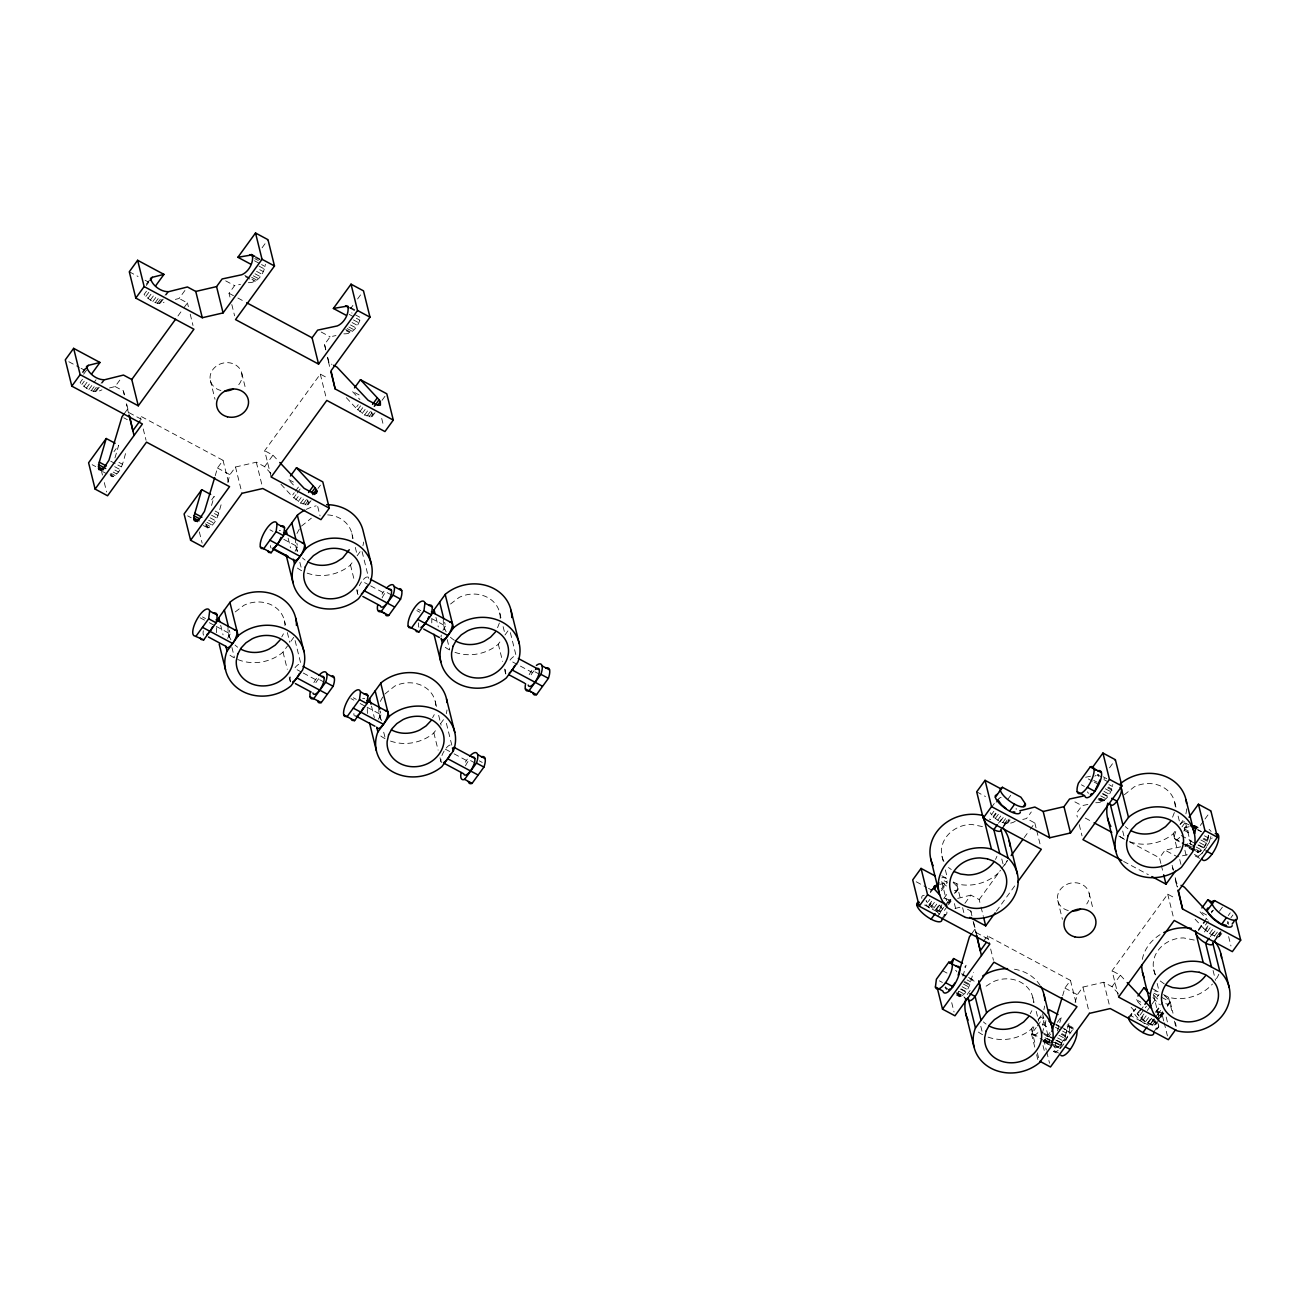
<?xml version="1.0" encoding="UTF-8"?>
<svg xmlns="http://www.w3.org/2000/svg" width="1306" height="1306" viewBox="0 0 1306 1306"><rect width="100%" height="100%" fill="white"/><g stroke="black" fill="none" stroke-linecap="round" stroke-linejoin="round"><path stroke-width="0.75" stroke-dasharray="5 3.75" d="M248.352 282.684C258.408 283.092 264.139 273.019 265.412 264.318M958.441 991.401L958.261 995.237L959.779 996.788C969.232 993.131 970.603 980.626 973.427 972.268M1095.767 802.733C1105.823 803.141 1111.553 793.069 1112.81 784.384M1197.161 852.655C1203.871 850.255 1207.168 842.141 1208.328 835.546M499.365 623.044L497.08 628.953M1174.372 812.528L1172.086 818.421M110.732 473.507L112.365 476.723C122.454 472.707 123.384 459.075 126.584 450.309M206.234 524.685L207.866 527.902C217.335 524.245 218.706 511.756 221.53 503.398M343.853 333.863C353.191 334.32 358.579 325.586 360.603 317.652L351.706 312.885M1053.779 1046.416L1055.281 1047.951C1064.733 1044.294 1066.12 1031.805 1068.945 1023.447M1202.091 853.324L1212.148 837.897M114.961 457.933L118.683 445.183L113.981 451.647M215.245 475.662L217.482 468.005L223.048 460.332L140.003 415.847L140.934 419.601M211.523 505.455L214.2 496.345L210.674 501.21M227.701 482.338L229.938 474.682L235.504 467.009L256.319 462.21L264.612 466.65L271.436 473.996M962.897 976.153L966.097 965.232L963.746 968.464M1042.204 1033.405L1045.943 1020.655M1062.66 995.711L1064.896 988.054L1070.463 980.398L987.418 935.896L982.961 942.018M1057.338 1030.973L1061.598 1016.411L1055.721 1024.492M1075.116 1002.388L1077.352 994.731L1082.919 987.075L1103.717 982.259L1112.026 986.699L1118.85 994.046M296.952 533.485L300.249 527.412M281.802 636.855L283.451 633.818M380.324 701.436L383.621 695.347M432.613 717.68L434.261 714.627M1030.205 1013.734L1031.854 1010.697M1051.722 1046.057L1042.825 1041.274L1047.249 1038.548L1050.497 1034.091M82.343 372.259L85.314 368.129M146.337 284.169L148.721 280.888M82.947 372.634L86.539 367.704M146.354 285.492L148.737 282.21M83.617 374.202L87.192 369.272M82.49 379.279L80.107 382.56C85.396 388.584 93.836 394.298 101.95 389.841M146.484 291.205L144.084 294.487C148.998 299.76 156.508 305.865 164.05 302.225M81.87 384.47L84.253 381.189M145.848 296.397L149.439 291.467M84.008 386.364L87.584 381.45M148.002 298.29L151.578 293.36M86.408 388.111L89.983 383.197M150.386 300.037L153.961 295.107M88.873 389.596L96.024 379.752M152.851 301.523L156.426 296.593M91.24 390.706L94.816 385.792M155.234 302.633L158.81 297.703M93.363 391.376L96.938 386.462M157.357 303.302L160.932 298.372M95.093 391.555L99.86 384.992M101.052 383.36L103.435 380.079M159.087 303.482L163.854 296.919M165.046 295.27L167.429 291.989M96.301 391.245L101.068 384.682M102.26 383.033L104.643 379.752M160.295 303.155L165.062 296.593M166.254 294.96L168.637 291.679M109.475 387.964L115.124 386.543L121.099 378.348M175.347 299.417L179.118 298.47L185.077 290.259M177.959 315.954L182.693 309.44M183.868 307.808L187.427 302.927L179.118 298.47M124.201 413.757L127.547 409.17L126.307 403.717M229.954 297.05L229.023 293.295L234.59 285.639L240.484 284.365M262.098 247.781L267.975 239.684M325.765 349.926L324.541 344.474L330.108 336.817L336.001 335.544M350.547 308.657L352.898 305.424M357.599 298.943L361.142 294.095M271.175 477.017L264.661 450.717L320.296 374.12L328.606 378.577M264.612 466.65L272.97 455.157L264.661 450.717M306.747 499.333L308.657 502.696L308.085 504.72L300.641 503.071L291.875 496.035L294.258 492.754M295.45 491.121L299.041 486.191M370.741 411.259L372.651 414.622L372.063 416.63L364.635 414.998L355.869 407.962L358.252 404.68M293.638 497.945L296.021 494.664M297.213 493.031L300.788 488.101M357.632 409.872L361.207 404.942M295.793 499.839L298.176 496.558M359.787 411.765L363.362 406.835M298.176 501.586L301.751 496.672M362.17 413.512L365.745 408.582M300.641 503.071L304.216 498.141M364.635 414.998L368.21 410.068M303.025 504.181L306.6 499.267M367.002 416.108L370.577 411.178M305.147 504.851L308.722 499.937M369.125 416.777L372.7 411.847M318.027 488.428L320.411 485.146M382.021 400.354L385.596 395.424M306.861 505.03L309.244 501.749M370.855 416.957L373.238 413.675M308.085 504.72L311.073 500.639M372.063 416.63L375.067 412.565M237.806 659.546A40.274 35.115 -13.9 0 0 282.798 652.347L287.483 645.964M290.83 641.36L294.16 636.773M307.139 573.138A40.274 35.115 -13.9 0 0 350.253 565.22L353.828 560.372M357.158 555.768L361.615 549.646M390.51 741.073A40.274 35.115 -13.9 0 0 433.625 733.156L437.2 728.307M440.53 723.72L444.987 717.582M454.978 652.347A40.274 35.115 -13.9 0 0 498.076 644.429L501.651 639.581M504.998 634.977L509.438 628.855M930.329 891.459L932.713 888.178M991.352 807.516L994.943 802.586M930.362 892.684L933.937 887.77M996.152 802.259L999.727 797.346L998.519 797.656M947.291 906.364L943.716 911.294L938.655 910.755L927.505 902.609L929.905 899.328M1015.235 821.343C1006.567 826.453 997.196 821.343 991.499 814.536L993.882 811.255M929.268 904.519L931.651 901.238M993.262 816.446L995.645 813.165M928.191 907.148L932.158 901.679M941.365 889.011L947.225 880.946M996.135 813.638L991.45 820.07A10.073 3.428 36 0 0 989.344 819.074M941.414 890.725L947.372 882.513L942.116 879.705M1007.791 799.37L1011.366 794.44M931.423 906.413L934.998 901.499M995.417 818.34L998.992 813.409M933.806 908.16L937.382 903.246A10.073 3.428 36 0 1 939.52 911.457A10.073 3.428 36 0 1 926.036 900.65M997.8 820.086L1001.375 815.156M935.52 909.874L939.047 905.042M943.732 898.577L948.434 892.112M998.502 823.188L1003.171 816.756M936.271 909.645L942.246 901.434M1000.265 821.572L1003.841 816.642M939.259 914.184A15.15 5.142 36 0 0 936.908 911.637L941.92 904.748M938.655 910.755L944.613 902.56M1002.649 822.682L1006.224 817.752M940.777 911.425L945.544 904.862M946.736 903.23L949.119 899.948L952.058 899.801L948.483 904.732M1004.771 823.351L1007.155 820.07M937.692 916.371L942.638 909.547M944.989 906.315L949.674 899.867M954.376 893.402L957.886 888.553A10.073 3.428 36 0 0 950.588 880.636M1003.286 826.078L1007.954 819.646M948.531 902.56L950.882 899.328M955.568 892.88L957.918 889.647M1003.302 827.171L1009.146 819.123M948.466 903.409L950.85 900.128M1006.485 823.531L1008.869 820.25M1007.693 823.221L1010.077 819.939M941.822 918.689L946.834 911.784A15.15 5.142 36 0 1 942.132 914.673M942.867 918.934L946.866 913.433M964.922 903.328L970.88 895.116L979.19 899.573L980.577 905.205M1022.761 819.466L1026.532 818.519L1031.299 811.957M979.19 899.573L1000.494 870.237M1001.686 868.604L1007.595 860.458M1024.182 837.636L1028.916 831.122M1030.091 829.49L1034.825 822.976L1026.532 818.519M971.615 933.806L974.962 929.219L972.48 918.314M996.347 911.196L1015.301 885.125M1087.898 804.431L1082.005 805.688L1076.438 813.344L1077.368 817.099M1109.512 767.83L1115.389 759.733M967.175 994.535L971.631 988.413M988.087 1037.127A40.274 35.115 -13.9 0 0 1031.201 1029.21L1034.776 1024.361M1038.107 1019.774L1041.453 1015.17M1129.984 841.831A40.274 35.115 -13.9 0 0 1173.082 833.897L1176.657 829.065M1180.004 824.461L1184.444 818.34M1034.76 1047.151L1031.511 1034.009L1036.213 1027.528M1037.388 1025.912L1043.265 1017.815M1160.887 863.478L1159.483 857.846L1165.05 850.19L1180.771 846.81M1181.979 826.894L1185.505 822.029M1049.844 1032.589L1043.967 1040.686L1046.302 1050.073M1200.312 825.474L1203.838 820.625M1205.014 819.009L1210.891 810.912M1118.573 997.066L1112.075 970.766L1167.711 894.169L1176.02 898.626M1060.276 1048.669A15.15 5.338 -61.8 0 1 1061.239 1045.339L1073.075 1029.046A15.15 5.338 -61.8 0 1 1074.773 1028.704M1112.026 986.699L1120.368 975.223L1112.075 970.766M1128.629 1017.064L1135.747 1008.771L1130.735 1015.66L1149.215 1025.569L1154.226 1018.68M1128.662 1018.696L1133.673 1011.807L1133.641 1010.175M1137.836 1012.966L1141.346 1008.134M1198.435 929.562L1201.944 924.713M1203.12 923.097L1206.646 918.265M1140.203 1010.828L1143.713 1006.012M1198.451 930.639L1205.487 920.959M1211.364 912.894L1213.339 910.151M1154.161 1019.382L1156.104 1023.969L1152.545 1024.9L1145.591 1021.651L1139.289 1016.084L1146.439 1006.24M1219.396 933.104L1219.477 936.696L1216.539 936.826L1209.568 933.561L1203.283 928.011L1209.242 919.799M1141.052 1018.011L1144.627 1013.081M1205.046 929.921L1208.621 925.007M1139.975 1020.623L1143.974 1015.105M1147.321 1010.501L1150.831 1005.669M1151.99 1004.069L1159.01 994.405M1204.41 931.929L1209.095 925.464M1219.477 911.196L1222.449 907.099M1143.207 1019.904L1146.782 1014.974M1207.185 931.815L1210.76 926.901M1145.591 1021.651L1149.166 1016.721M1209.568 933.561L1213.16 928.648M1147.354 1023.284L1150.864 1018.451M1155.532 1012.019L1162.552 1002.371M1210.287 936.647L1214.972 930.198M1148.056 1023.12L1151.631 1018.207M1155.973 1012.558L1160.74 1005.979M1212.05 935.047L1215.625 930.117M1228.244 915.604L1230.236 912.845M1150.423 1024.23L1153.998 1019.317M1155.206 1017.668L1158.781 1012.754L1163.826 1013.276M1214.417 936.157L1217.992 931.227M1157.736 1014.468L1161.312 1009.538M1152.545 1024.9L1156.12 1019.986M1157.328 1018.337L1162.569 1011.334M1216.539 936.826L1220.114 931.896M1160.316 1014.909L1162.65 1011.693M1167.335 1005.245L1169.67 1002.029M1213.894 941.169L1220.93 931.472M1230.938 917.694L1232.929 914.967M1167.825 1005.196L1170.209 1001.914L1152.659 992.511M1160.332 1015.986L1162.683 1012.77M1167.352 1006.338L1169.686 1003.122M1215.086 940.63L1220.947 932.566M1154.275 1025.096L1156.659 1021.814M1157.851 1020.166L1162.618 1013.603M1218.269 937.006L1220.653 933.725M1160.838 1016.182L1163.222 1012.901M1155.484 1024.769L1164.446 1012.477M1219.477 936.696L1221.861 933.415M1153.655 1032.099L1158.651 1025.194L1157.769 1023.104M1156.692 1029.585L1158.7 1026.826M1193.602 850.745L1184.705 845.978L1190.794 841.195L1196.133 844.051M301.474 526.106L311.35 518.188M235.243 611.926L243.896 605.315A28.699 25.026 -13.9 0 1 284.969 625.639M450.537 604.009L459.173 597.397A28.699 25.026 -13.9 0 1 500.182 619.37M384.846 694.041L394.722 686.123A28.699 25.026 -13.9 0 1 435.796 706.448M1124.319 794.783L1134.179 786.881A28.699 25.026 -13.9 0 1 1175.253 807.206M986.112 986.177L992.299 982.177A28.699 25.026 -13.9 0 1 1033.372 1002.518M939.618 884.456L947.372 882.513M957.706 898.397L970.88 895.116M955.013 908.486L962.538 906.609M1187.334 854.761L1177.506 856.867L1165.05 850.19M1090.51 776.221L1085.286 777.331L1092.42 781.151M1184.281 827.759L1191.219 826.274M1098.721 774.474L1097.448 774.736L1104.566 778.539M949.119 899.948L944.63 898.153M982.455 826.584L971.827 824.445A28.699 25.026 -13.9 0 0 944.352 862.27M1194.239 940.075L1183.611 937.92A28.699 25.026 -13.9 0 0 1156.137 975.745M953.38 881.991L957.02 883.901A40.274 35.115 -13.9 0 0 1000.641 870.596M1163.499 994.584L1168.805 997.376A40.274 35.115 -13.9 0 0 1212.425 984.071M1209.111 829.359L1211.119 831.416M1156.398 1011.628L1158.781 1012.754M255.813 256.76L260.204 259.192M350.383 307.498L354.889 309.849M255.372 257.543L259.943 259.78M350.106 308.085L354.448 310.616M254.735 258.604L258.294 260.514M254.425 260.759L259.763 263.616M261.543 264.579L265.102 266.489M259.045 266.114L264.383 268.971M349.208 314.42L354.546 317.276M356.326 318.24L359.885 320.15M259.731 269.705L263.29 271.615M353.469 319.921L358.807 322.794M256.58 271.37L261.918 274.227M352.081 322.549L357.42 325.406M254.996 273.787L260.335 276.643M350.514 324.965L355.852 327.822M253.331 275.827L258.67 278.7M348.849 327.006L354.187 329.863M251.699 277.378L257.037 280.235M347.2 328.557L352.538 331.414M244.842 275.452L250.181 278.309M251.96 279.255L255.519 281.165M345.682 329.487L351.036 332.344M245.348 276.66L254.246 281.427M346.204 330.696L349.763 332.589M225.693 280.872L234.59 285.639M321.211 332.05L330.108 336.817M229.023 293.295L236.092 297.082M237.872 298.029L244.94 301.817M1103.227 776.825L1106.786 778.735M327.414 357.191L328.655 362.627L331.969 364.407M1183.873 831.089A10.073 3.543 -61.8 0 0 1185.636 823.123L1189.129 824.984M1197.847 829.669L1201.34 831.53M1103.913 779.6L1109.251 782.474M1197.651 829.832L1201.21 831.742M1108.957 784.628L1112.516 786.538M1204.458 835.807L1208.017 837.717M1108.239 787.11L1111.798 789.02M1203.74 838.289L1207.299 840.199M1093.628 780.302L1097.122 782.18M1107.635 787.812L1112.875 790.636M1184.118 828.804L1191.105 832.542M1203.071 838.958L1209.046 842.158M1094.199 782.098L1097.758 784.008M1184.362 830.42L1191.48 834.24M1105.366 788.808L1110.704 791.665M1200.867 839.987L1206.205 842.843M1103.994 791.42L1109.333 794.277M1199.496 842.599L1204.834 845.455M129.294 271.779L138.061 276.48M145.08 280.235L148.59 282.112M359.134 394.934L352.114 391.163L359.901 399.554M1102.999 793.624L1110.002 797.378M1181.261 835.562L1191.725 841.162M1198.712 844.917L1203.936 847.708M1102.411 793.836L1107.749 796.693M1197.912 845.015L1203.25 847.872M1081.401 784.808L1084.388 786.408M1100.746 795.893L1106.084 798.75M1189.129 843.252L1194.468 846.108M1196.247 847.055L1202.859 850.679M1100.876 798.374L1104.435 800.284M1187.497 844.786L1194.615 848.606M1196.394 849.553L1199.953 851.463M1099.75 798.374L1105.007 801.198M1174.502 838.436L1183.236 843.105M1184.983 844.051L1195.447 849.651M1098.493 798.423L1105.496 802.178M1175.008 839.415L1180.232 842.223M1181.979 843.154L1197.684 851.561M1099.374 799.305L1102.933 801.215M1185.979 845.717L1198.435 852.394M1098.101 799.566L1101.66 801.476M1194.386 854.451L1198.875 856.85M1199.61 858.32L1195.137 855.92A15.15 5.338 -61.8 0 0 1202.304 852.867M1074.887 801.868L1082.005 805.688M1085.27 818.078L1092.338 821.866M1118.85 836.069L1127.682 840.803M1129.445 841.75L1159.483 857.846M1175.237 879.052L1176.053 882.693L1179.383 884.472M1123.584 861.421L1148.333 874.677M976.692 791.828L985.475 796.529M1206.548 914.984L1199.528 911.213L1207.299 919.604M68.81 361.729L79.34 367.378M81.086 368.308L84.596 370.202M115.124 386.543L123.433 391L124.397 394.918M293.393 482.061L288.12 479.253L294.601 486.24M141.211 419.193L128.755 412.516L126.339 402.738M123.76 417.773L127.319 419.683M217.482 468.005L229.938 474.682M941.757 875.771L946.736 878.432M1151.876 988.348L1158.52 991.907M269.95 529.812L272.938 531.411M391.604 594.997L384.127 590.998A15.15 5.338 -61.8 0 0 382.021 594.23M417.773 609.02L420.761 610.637M539.427 674.223L531.966 670.207A15.15 5.338 -61.8 0 0 528.016 676.932M283.761 539.313L297.719 546.79L296.805 543.1M368.978 584.974L361.974 581.219A10.073 3.543 -61.8 0 0 359.346 585.692M370.724 585.904L384.731 593.414M416.875 610.637L419.863 612.236M431.584 618.522L445.542 625.998L444.628 622.325M532.554 672.623L509.797 660.428A10.073 3.543 -61.8 0 1 516.05 656.575M916.224 881.779L926.754 887.427M928.501 888.374L932.011 890.251M967.517 909.27L970.848 911.049L971.811 914.967M1140.791 1002.126L1135.534 999.302L1142.015 1006.289M1156.594 1010.583L1161.85 1013.407L1163.711 1020.917M215.164 511.054L218.722 512.964M118.944 462.373L122.503 464.283M214.445 513.552L218.004 515.446M110.732 461.198L116.071 464.054M117.85 465.018L121.409 466.911M211.572 515.233L216.91 518.09M114.699 466.683L120.038 469.54M210.201 517.845L215.539 520.719M114.895 470.046L118.454 471.956M208.617 520.261L213.955 523.135M924.534 905.009L936.908 911.637M976.17 932.566L988.626 939.243L989.817 944.026M113.23 472.086L116.789 473.996M206.952 522.318L212.29 525.175M111.581 473.637L115.14 475.547M205.32 523.853L210.658 526.726M92.155 464.691L95.713 466.585M187.656 515.854L191.215 517.764M110.079 474.568L113.638 476.478M205.581 525.747L209.14 527.657M102.521 471.531L112.365 476.723M203.361 525.567L207.866 527.902M1064.896 988.054L1077.352 994.731M1068.569 1025.292L1076.046 1029.291M1069.32 1026.761L1076.781 1030.761M1067.1 1025.847L1073.075 1029.046M961.543 973.672L966.783 976.48M968.53 977.41L975.5 981.149M1055.509 1024.018L1059.003 1025.896M1060.766 1026.826L1066.006 1029.65M962.049 974.651L976.006 982.128M1055.999 1024.998L1063.002 1028.753M1066.512 1030.614L1073.907 1034.581M967.06 979.941L970.619 981.851M1055.46 1027.3L1060.798 1030.156M1062.578 1031.103L1066.137 1033.013M964.563 981.475L969.901 984.332M1061.86 1033.601L1065.418 1035.511M942.589 970.717L947.079 973.117M964.024 982.194L970.995 985.932M1042.253 1024.116L1049.257 1027.871M1061.239 1034.287L1067.165 1037.47M963.485 984.104L968.823 986.977M1058.986 1035.283L1064.325 1038.139M962.098 986.732L967.436 989.589M1057.615 1037.911L1062.953 1040.768M961.151 988.952L968.138 992.691M1042.874 1032.736L1055.117 1039.315M1056.88 1040.245L1062.121 1043.07M960.53 989.148L965.869 992.005M1048.914 1036.507L1054.252 1039.364M1056.032 1040.327L1061.37 1043.184M1043.984 1034.368L1051.101 1038.172M1055.264 1042.139L1061.239 1045.339M939.389 980.839L942.377 982.438M958.865 991.189L964.203 994.046M1047.249 1038.548L1052.587 1041.421M1054.366 1042.368L1059.705 1045.224M1045.045 1037.797L1053.942 1042.58M957.216 992.74L962.555 995.596M1045.6 1040.098L1052.718 1043.918M1054.497 1044.865L1058.056 1046.775M1044.751 1039.968L1053.648 1044.735M956.155 992.772L964.873 997.441M1032.622 1033.748L1037.878 1036.556M1044.882 1040.311L1050.122 1043.119M1055.379 1045.943L1061.305 1049.11M944.907 987.597L948.466 989.507M956.645 993.752L965.379 998.421M1031.511 1034.009L1038.629 1037.829M1040.115 1038.466L1048.865 1043.168M1050.628 1044.098L1055.868 1046.922M957.478 994.617L961.036 996.527M1044.098 1041.029L1047.657 1042.939M1043.102 1040.702L1048.44 1043.559M956.221 994.878L959.779 996.788M1043.657 1041.796L1050.775 1045.616M1058.546 1053.011L1052.571 1049.795A15.15 5.338 -61.8 0 0 1064.831 1042.253A15.15 5.338 -61.8 0 0 1067.296 1024.704M1053.322 1051.265L1056.309 1052.881M479.286 760.859L482.24 762.443M202.495 616.938L205.483 618.538M324.149 682.124L316.672 678.124A15.15 5.338 -61.8 0 0 312.738 684.85M353.322 697.763L356.309 699.363M474.976 762.949L467.499 758.933A15.15 5.338 -61.8 0 0 465.393 762.165M200.096 617.754L207.572 621.754M209.319 622.684L214.559 625.492M216.306 626.439L230.264 633.916L229.35 630.227M301.523 672.1L294.519 668.346A10.073 3.543 -61.8 0 1 300.772 664.493M303.27 673.031L317.276 680.54M350.922 698.563L353.91 700.163M360.146 703.51L365.37 706.317M367.117 707.248L381.091 714.725L380.177 711.052M445.33 749.154L452.333 752.909M454.096 753.84L468.103 761.349M1160.25 980.986L1164.446 984.006M948.483 867.51L951.274 869.518M1195.104 919.195L1203.283 928.011M1152.953 997.604L1159.434 1004.592M1120.368 975.223L1125.821 981.1M1131.11 1007.269L1139.289 1016.084M346.319 397.677L355.869 407.962M272.97 455.157L278.423 461.034M280.97 484.281L291.875 496.035M990.242 812.74L991.499 814.536M926.264 900.813L927.505 902.609M946.36 989.67L945.675 986.879M1227.738 921.612L1228.44 924.403M1228.636 936.598L1230.954 945.985M1185.636 823.123L1192.737 851.806M1174.714 802.308L1176.184 808.218M1178.126 816.103L1179.596 821.996M1184.901 850.271L1186.713 857.634M1213.078 970.489L1215.511 980.333M1173.327 833.652L1177.343 849.912M1179.71 859.479L1181.13 865.209M1173.343 870.155L1171.939 864.523L1173.18 869.976M1175.204 877.681L1177.522 887.068M1176.053 882.693L1176.984 886.447M1161.344 865.356L1163.205 872.881M1167.711 894.169L1173.751 918.591M1170.209 1001.914L1173 1013.195M1175.318 1022.582L1176.249 1026.336M1168.478 997.245L1172.51 1013.505M1174.404 1021.161L1176.771 1030.728M1122.703 831.008L1124.646 838.876M1166.193 1017.08L1168.462 1026.271M1153.753 969.64L1155.206 975.549M1157.165 983.418L1159.108 991.303M1164.185 1022.794L1167.433 1035.952M1158.732 1016.084L1153.051 993.131A10.073 3.428 36 0 0 1158.242 999.498M1079.229 824.625L1082.021 835.889M1089.139 893.239L1093.318 910.151M1103.717 982.259L1109.3 1004.804M1082.919 987.075L1089.433 1013.374M1057.762 900.503L1062.415 919.293M1034.825 822.976L1036.229 828.608M1036.686 830.485L1040.409 845.521M1070.463 980.398L1076.046 1002.943M1042.563 1013.636L1050.84 1047.118M1001.784 858.973L1003.253 864.882M1046.759 1051.95L1049.551 1063.231M1032.834 997.621L1034.287 1003.53M1036.246 1011.399L1038.678 1021.243M1043.004 1045.584L1044.376 1051.101M1031.43 1028.965L1035.462 1045.224M1037.356 1052.865L1039.723 1062.431M1036.621 1054.677L1038.025 1060.309M981.051 907.082L983.369 916.469M987.418 935.896L988.348 939.651M990.666 949.038L993.458 960.318M973.754 922.787L977.345 937.349M974.962 929.219L975.925 933.137M956.71 883.77L960.726 900.03M962.62 907.686L964.987 917.253M954.408 903.605L955.78 909.123M941.969 856.165L943.438 862.074M945.381 869.943L947.323 877.828M980.806 1026.304L982.765 1034.189M941.757 881.566L946.491 900.699M951.715 1002.665L954.049 1012.052M510.385 632.675L516.066 655.628M499.708 612.824L501.178 618.734M503.12 626.619L505.079 634.487M498.321 644.168L502.581 661.391M504.475 669.047L506.597 677.651M443.795 625.77L444.775 629.704M447.207 639.548L449.639 649.392M435.959 617.395L438.326 626.962M381.695 418.426L383.556 425.936M446.407 723.328L452.088 746.281A10.073 3.543 -61.8 0 0 444.628 750.199A10.073 3.543 -61.8 0 0 441.444 762.573M435.257 701.567L436.71 707.477M438.669 715.345L441.101 725.189M433.853 732.911L438.114 750.117M440.008 757.774L440.955 761.594M324.541 344.474L325.929 350.106M327.79 357.615L329.651 365.141M328.655 362.627L329.585 366.398M320.296 374.12L326.353 398.542M362.089 551.556L368.716 578.346M351.885 533.615L353.338 539.525M355.297 547.41L356.75 553.32M350.481 564.959L354.269 580.272M356.636 589.839L357.583 593.659M379.328 714.496L380.797 720.406M383.719 732.225L385.188 738.135M371.492 706.122L374.332 717.598M317.701 506.499L320.035 515.903M295.972 546.561L297.425 552.471M299.858 562.315L301.817 570.183M231.815 304.559L234.607 315.84M288.136 538.186L290.487 547.753M241.724 373.19L245.92 390.102M256.319 462.21L262.359 486.632M295.107 640.593L300.788 663.546M284.43 620.742L285.41 624.692M287.353 632.561L289.785 642.405M283.027 652.086L287.287 669.309M289.181 676.965L291.32 685.568M235.504 467.009L242.018 493.309M210.348 380.454L215 399.228M187.427 302.927L188.358 306.681M190.219 314.191L192.994 325.472M223.048 460.332L228.632 482.877M228.517 633.688L229.481 637.622M231.929 647.466L234.362 657.31M199.345 531.901L202.136 543.165M220.681 625.313L223.048 634.879M143.252 428.988L146.043 440.269M127.547 409.17L128.51 413.071M101.525 471.335L102.456 475.09M104.3 482.6L106.635 492.003M970.848 911.049L972.072 916.502M123.433 391L124.25 394.641M220.877 390.494A16.113 14.04 -13.9 0 1 212.029 370.79A16.113 14.04 -13.9 0 1 236.076 365.223A16.113 14.04 -13.9 0 1 236.566 386.87M1068.292 910.543A16.113 14.04 -13.9 0 1 1058.823 891.982A16.113 14.04 -13.9 0 1 1081.156 884.048A16.113 14.04 -13.9 0 1 1086.739 903.997M363.443 579.391A10.073 3.543 -61.8 0 1 368.831 579.831M358.089 594.638A10.073 3.543 -61.8 0 1 358.383 588.027M271.142 548.047A10.073 3.543 -61.8 0 1 270.538 545.565M279.304 530.611A10.073 3.543 -61.8 0 1 280.447 530.383M295.091 551.263A10.073 3.543 -61.8 0 1 299.188 544.961M382.103 597.887A10.073 3.543 -61.8 0 1 386.217 591.585M363.623 542.039A40.274 35.115 -13.9 0 1 362.921 545.728M301.67 570.722A40.274 35.115 -13.9 0 1 296.74 567.555M306.29 509.356A40.274 35.115 -13.9 0 1 316.166 505.846M327.675 514.89A28.699 25.026 -13.9 0 1 352.424 538.513M305.114 560.078A28.699 25.026 -13.9 0 1 302.47 557.891M297.588 551.197A28.699 25.026 -13.9 0 1 295.483 540.015M505.912 673.847A10.073 3.543 -61.8 0 1 505.569 669.456M418.965 627.255A10.073 3.543 -61.8 0 1 418.638 622.864M441.053 636.936A10.073 3.543 -61.8 0 1 441.314 635.026M442.914 630.471A10.073 3.543 -61.8 0 1 447.027 624.17M531.15 674.761A10.073 3.543 -61.8 0 1 534.04 670.794M449.493 649.931A40.274 35.115 -13.9 0 1 444.562 646.78M431.796 622.897A40.274 35.115 -13.9 0 1 431.862 619.207M454.39 640.266A28.699 25.026 -13.9 0 1 450.309 637.116M446.179 631.875A28.699 25.026 -13.9 0 1 443.322 619.24M290.634 681.765A10.073 3.543 -61.8 0 1 290.928 675.153M203.687 635.173A10.073 3.543 -61.8 0 1 203.344 630.782M227.636 638.389A10.073 3.543 -61.8 0 1 231.75 632.088M315.872 682.679A10.073 3.543 -61.8 0 1 318.762 678.712M234.215 657.849A40.274 35.115 -13.9 0 1 229.285 654.681M216.649 632.675A40.274 35.115 -13.9 0 1 216.567 627.125M237.659 647.205A28.699 25.026 -13.9 0 1 235.015 645.017M230.901 639.777A28.699 25.026 -13.9 0 1 228.028 627.141M354.514 715.982A10.073 3.543 -61.8 0 1 353.893 713.517M362.676 698.563A10.073 3.543 -61.8 0 1 364.652 698.71M378.462 719.198A10.073 3.543 -61.8 0 1 382.56 712.913M465.475 765.822A10.073 3.543 -61.8 0 1 469.572 759.537M446.995 709.974A40.274 35.115 -13.9 0 1 446.277 713.68M385.041 738.674A40.274 35.115 -13.9 0 1 380.111 735.507M367.476 713.484A40.274 35.115 -13.9 0 1 367.394 707.934M381.711 720.602A28.699 25.026 -13.9 0 1 378.854 707.966M1097.285 775.127A10.073 3.543 -61.8 0 1 1098.624 776.499M1088.829 793.183A10.073 3.543 -61.8 0 1 1087.49 791.811M1094.82 776.188A10.073 3.543 -61.8 0 1 1096.158 775.356M1179.775 837.375A10.073 3.543 -61.8 0 1 1174.714 838.991A10.073 3.543 -61.8 0 1 1176.265 830.469M1180.363 824.184A10.073 3.543 -61.8 0 1 1185.146 822.143M1208.328 835.269A10.073 3.543 -61.8 0 1 1202.467 849.537A10.073 3.543 -61.8 0 1 1197.341 847.17M1186.664 808.871A40.274 35.115 -13.9 0 1 1185.75 814.422M1124.499 839.415A40.274 35.115 -13.9 0 1 1119.568 836.248M1127.943 828.771A28.699 25.026 -13.9 0 1 1125.315 826.584M1210.891 836.558A15.15 5.338 -61.8 0 1 1208.491 843.398M1206.646 846.892A15.15 5.338 -61.8 0 1 1204.54 850.124M1064.047 1029.487A10.073 3.543 -61.8 0 1 1065.974 1035.478A10.073 3.543 -61.8 0 1 1058.725 1046.596A10.073 3.543 -61.8 0 1 1055.526 1042.514M1038.482 1019.48A10.073 3.543 -61.8 0 1 1043.543 1017.864A10.073 3.543 -61.8 0 1 1041.992 1026.402M1037.878 1032.687A10.073 3.543 -61.8 0 1 1032.817 1034.303A10.073 3.543 -61.8 0 1 1034.368 1025.765M955.47 970.472A10.073 3.543 -61.8 0 1 956.808 971.844M947.013 988.528A10.073 3.543 -61.8 0 1 945.675 987.156M1044.571 1006.028A40.274 35.115 -13.9 0 1 1043.869 1009.734M982.618 1034.727A40.274 35.115 -13.9 0 1 977.688 1031.56M1014.436 969.215A40.274 35.115 -13.9 0 1 1040.751 986.454M986.063 1024.084A28.699 25.026 -13.9 0 1 983.418 1021.896M1211.331 911.8A10.073 3.428 36 0 1 1212.947 910.804M1227.967 921.791A10.073 3.428 36 0 1 1227.444 923.587M1151.206 1018.272A10.073 3.428 36 0 1 1152.872 1025.03A10.073 3.428 36 0 1 1141.134 1018.745A10.073 3.428 36 0 1 1139.452 1011.97M1164.495 995.662A10.073 3.428 36 0 1 1169.752 1002.616A10.073 3.428 36 0 1 1164.658 1003.351M1154.651 991.058A10.073 3.428 36 0 1 1158.079 991.809M1218.825 974.211A40.274 35.115 -13.9 0 1 1216.033 979.353M1142.309 959.371A40.274 35.115 -13.9 0 1 1164.07 932.435M1158.651 1025.194A15.15 5.142 36 0 1 1153.949 1028.083M1144.644 1023.724A15.15 5.142 36 0 1 1133.673 1011.807M957.886 888.553A10.073 3.428 36 0 1 952.874 889.876M946.458 886.023A10.073 3.428 36 0 1 941.871 881.044M941.806 877.861A10.073 3.428 36 0 1 946.295 878.334M999.514 798.39A10.073 3.428 36 0 1 1001.131 797.395M1016.133 808.381A10.073 3.428 36 0 1 1016.166 809.459M1007.057 860.736A40.274 35.115 -13.9 0 1 1003.155 867.494M996.902 856.295A28.699 25.026 -13.9 0 1 995.466 859.43M929.627 907.98A15.15 5.142 36 0 1 924.403 902.903M921.84 898.397A15.15 5.142 36 0 1 924.24 895.279"/><path stroke-width="1.5" d="M124.201 413.757L121.98 416.826L108.953 460.251L104.333 467.319L101.182 469.801L98.962 469.621L98.57 464.675L106.227 438.506L115.124 443.273M214.69 477.572L204.454 511.413L199.834 518.498L196.684 520.98L194.463 520.784L194.088 515.837L201.744 489.685L210.641 494.452M196.275 635.842L208.666 618.799L209.662 611.012A15.15 5.338 -61.8 0 0 199.508 615.338A15.15 5.338 -61.8 0 0 192.913 634.063L193.663 635.532L203.752 639.842L216.127 622.799L216.894 620.154L217.123 615.012L209.662 611.012M276.121 531.673L277.117 523.886A15.15 5.338 -61.8 0 0 266.963 528.212A15.15 5.338 -61.8 0 0 260.367 546.936L261.118 548.406L263.73 548.716L276.121 531.673L283.582 535.672L271.207 552.716L268.595 552.405L267.844 550.936M283.582 535.672L284.577 527.885L277.117 523.886M359.476 699.608L360.472 691.821A15.15 5.338 -61.8 0 0 350.318 696.147A15.15 5.338 -61.8 0 0 343.739 714.872L344.474 716.341L347.102 716.651L359.476 699.608L366.953 703.608L354.579 720.651L351.951 720.341L351.216 718.871M366.953 703.608L367.949 695.837L360.472 691.821M423.944 610.881L424.94 603.094A15.15 5.338 -61.8 0 0 414.786 607.421A15.15 5.338 -61.8 0 0 408.19 626.145L408.941 627.615L411.553 627.925L423.944 610.881L431.421 614.881L419.03 631.924L416.418 631.614L415.667 630.145M431.421 614.881L432.417 607.094L424.94 603.094M1100.06 779.862L1095.293 790.016M1194.843 833.522L1195.741 827.188L1192.949 825.914L1196.508 827.808M952.041 964.024L953.641 958.555L962.538 963.322M958.163 975.174L969.395 936.875L971.615 933.806M1048.081 1013.374L1049.142 1009.734L1058.04 1014.501M1062.088 997.621L1051.869 1031.479M296.446 625.476A40.274 35.115 -13.9 0 0 273.264 594.181A40.274 35.115 -13.9 0 0 230.15 602.099L218.624 617.95A40.274 35.115 -13.9 0 0 217.482 621.574M304.739 510.156A40.274 35.115 -13.9 0 0 297.605 514.972L286.079 530.824A40.274 35.115 -13.9 0 0 284.937 534.448M227.064 651.139L226.901 651.433A40.274 35.115 -13.9 0 0 242.492 691.331A40.274 35.115 -13.9 0 0 291.075 685.813L302.6 669.962A40.274 35.115 -13.9 0 0 287.01 630.047A40.274 35.115 -13.9 0 0 238.427 635.565L227.064 651.139L225.889 646.356L208.438 637.001M294.519 564.012L294.356 564.306A40.274 35.115 -13.9 0 0 309.946 604.205A40.274 35.115 -13.9 0 0 358.53 598.687L370.055 582.835A40.274 35.115 -13.9 0 0 354.465 542.937A40.274 35.115 -13.9 0 0 305.882 548.438L294.519 564.012L293.328 559.229A10.073 3.543 -61.8 0 0 302.127 553.058A10.073 3.543 -61.8 0 0 301.996 542.774M349.257 549.728L342.694 557.989L336.491 561.988A28.699 25.026 -13.9 0 1 308.069 561.923M447.109 702.579A40.274 35.115 -13.9 0 0 422.148 674.369A40.274 35.115 -13.9 0 0 380.96 682.907L369.451 698.775A40.274 35.115 -13.9 0 0 368.308 702.383M511.74 617.558A40.274 35.115 -13.9 0 0 488.542 586.263A40.274 35.115 -13.9 0 0 445.428 594.181L433.902 610.033A40.274 35.115 -13.9 0 0 432.759 613.657M377.891 731.948L377.728 732.242A40.274 35.115 -13.9 0 0 393.318 772.14A40.274 35.115 -13.9 0 0 441.901 766.622L453.427 750.77A40.274 35.115 -13.9 0 0 437.837 710.872A40.274 35.115 -13.9 0 0 389.253 716.39L377.891 731.948L376.699 727.164A10.073 3.543 -61.8 0 0 385.482 720.994A10.073 3.543 -61.8 0 0 385.368 710.709M442.342 643.221L442.195 643.515A40.274 35.115 -13.9 0 0 457.786 683.413A40.274 35.115 -13.9 0 0 506.369 677.896L517.878 662.044A40.274 35.115 -13.9 0 0 502.288 622.146A40.274 35.115 -13.9 0 0 453.704 627.647L442.342 643.221L441.167 638.438A10.073 3.543 -61.8 0 0 449.95 632.267A10.073 3.543 -61.8 0 0 449.819 621.983M975.468 1028.002L975.304 1028.295A40.274 35.115 -13.9 0 0 990.895 1068.194A40.274 35.115 -13.9 0 0 1039.478 1062.692L1051.004 1046.824A40.274 35.115 -13.9 0 0 1035.413 1006.926A40.274 35.115 -13.9 0 0 986.83 1012.444L975.468 1028.002L968.366 999.319M1117.348 832.706L1117.201 832.983A40.274 35.115 -13.9 0 0 1132.792 872.898A40.274 35.115 -13.9 0 0 1181.375 867.38L1192.9 851.512A40.274 35.115 -13.9 0 0 1177.294 811.614A40.274 35.115 -13.9 0 0 1128.71 817.132L1117.348 832.706L1110.247 804.006A10.073 3.543 -61.8 0 0 1118.393 798.978A10.073 3.543 -61.8 0 0 1120.042 787.322M954.98 982.912L951.748 987.385M91.616 373.957L99.974 362.464L73.642 348.359L65.3 359.852L71.814 386.152L142.403 423.977L95.109 489.081L107.565 495.758L146.517 442.146L229.562 486.648L190.611 540.26L203.067 546.936L242.018 493.309L262.816 488.509L320.95 519.657L329.308 508.165L322.794 481.865L296.478 467.76L290.503 475.972M155.61 285.883L163.952 274.391L137.636 260.286L129.294 271.779L135.791 298.078L193.925 329.226L138.289 405.807L80.156 374.659L73.642 348.359M71.814 386.152L80.156 374.659M135.791 298.078L144.15 286.585L137.636 260.286M85.935 368.651L88.335 365.37L99.974 362.464M149.929 280.578L152.312 277.296L163.952 274.391M138.289 405.807L131.775 379.507L175.592 319.219M106.227 438.506L88.596 462.781L95.109 489.081M152.312 277.296L150.5 278.407C152.329 285.704 161.144 292.022 168.637 291.679L187.46 286.977L195.769 291.434L216.567 286.618L222.134 278.962L241.79 274.75C248.728 271.877 254.066 262.212 252.254 254.866L237.888 257.282L255.519 233.007L267.975 239.684L274.489 265.983L235.537 319.595L318.582 364.096L357.534 310.485L351.036 284.186L333.389 308.461L345.845 315.138M140.02 420.842L132.869 430.686L129.588 416.157M144.15 286.585L202.283 317.733L223.081 312.918L262.033 259.306L255.519 233.007M201.744 489.685L184.097 513.96L190.611 540.26M318.582 364.096L312.085 337.797L317.636 330.14L337.307 325.929C344.245 323.055 349.584 313.391 347.771 306.028L333.389 308.461M351.036 284.186L363.492 290.863L369.99 317.162L331.038 370.773L335.152 388.927L393.286 420.091L384.944 431.568L326.81 400.42L271.175 477.017L329.308 508.165M354.497 387.882L360.456 379.687L386.788 393.792L393.286 420.091M308.559 492.493L313.326 485.93L296.478 467.76M372.553 404.419L377.32 397.857L360.456 379.687M311.514 492.77L315.089 487.84L313.326 485.93M374.316 406.329L379.083 399.767L377.32 397.857M312.771 494.566L316.346 489.636L315.089 487.84M377.956 404.844L380.34 401.562L379.083 399.767M314.632 494.484L317.015 491.203L316.346 489.636M318.909 675.382A15.15 5.338 -61.8 0 1 325.635 682.254L313.799 698.547A15.15 5.338 -61.8 0 1 310.322 691.707M399.75 588.631A15.15 5.338 -61.8 0 1 400.567 599.144L388.731 615.436L381.254 611.42L393.09 595.128A15.15 5.338 -61.8 0 0 386.364 588.255M317.57 700.849A15.15 5.338 -61.8 0 0 321.276 702.563L333.112 686.27A15.15 5.338 -61.8 0 0 332.295 675.757M481.408 756.909A15.15 5.338 -61.8 0 1 483.938 767.079L472.086 783.371L464.626 779.372L476.461 763.079A15.15 5.338 -61.8 0 0 469.719 756.207M545.875 668.182A15.15 5.338 -61.8 0 1 548.389 678.353L536.554 694.645L529.077 690.645L540.913 674.337A15.15 5.338 -61.8 0 0 536.391 665.407M935.096 875.934L921.057 868.408L912.714 879.901L919.212 906.201L989.817 944.026L942.508 1009.13L954.964 1015.807L993.915 962.196L1076.977 1006.697L1051.004 1042.433M1000.837 788.791L985.051 780.335L976.692 791.828L983.206 818.127L1041.339 849.275L1017.668 881.86M999.417 791.436L1002.42 787.306L1020.9 797.199L1025.341 803.729L1023.333 806.488M916.845 905.303L918.836 902.544M1020.361 812.25A15.15 5.142 36 0 1 1007.971 810.193A15.15 5.142 36 0 1 995.335 797.231L1000.347 790.342L1000.314 788.71L1002.42 787.306M919.212 906.201L927.57 894.724L921.057 868.408M983.206 818.127L991.548 806.635L985.051 780.335M933.349 888.7L935.733 885.419L933.921 886.545L934.606 889.321L939.765 894.937M934.247 889.337L938.932 882.889M997.327 824.804L993.817 829.637L999.743 853.536M931.113 919.179L935.112 913.661M1009.62 811.124L1014.631 804.235A15.15 5.142 36 0 0 1025.341 803.729M1011.154 855.561L1022.99 839.268M1090.249 766.916L1078.397 783.208A15.15 5.338 -61.8 0 0 1080.927 793.379A15.15 5.338 -61.8 0 0 1092.763 777.086A15.15 5.338 -61.8 0 0 1090.249 766.916L1096.224 770.116M935.406 987.01A15.15 5.338 -61.8 0 0 945.544 982.683A15.15 5.338 -61.8 0 0 952.139 963.975L951.388 962.506L948.776 962.196L936.402 979.239L935.406 987.01L942.867 991.025A15.15 5.338 -61.8 0 0 953.021 986.699A15.15 5.338 -61.8 0 0 959.616 967.975L958.865 966.505L956.253 966.195M950.115 963.404L953.641 958.555M1019.806 810.781L1034.874 807.043L1043.184 811.483L1063.982 806.667L1069.549 799.011L1083.311 796.056M1092.355 767.618L1102.933 753.056L1115.389 759.733L1121.903 786.032L1082.952 839.644L1121.821 860.474M969.836 917.367L985.703 925.872L995.172 912.829M986.242 942.524L980.284 950.735L976.986 936.206M991.548 806.635L1049.681 837.783L1070.496 832.967L1109.447 779.356L1102.933 753.056M1189.031 817.181L1198.435 804.235L1210.891 810.912L1217.404 837.211L1178.453 890.823L1182.567 908.992L1240.7 940.14L1232.358 951.633L1174.225 920.469L1118.573 997.066L1159.091 1018.778M1151.859 876.571L1165.997 884.146L1175.433 871.151M1193.145 846.778L1204.948 830.534L1198.435 804.235M1137.918 996.021L1143.876 987.809L1147.386 989.687M1201.912 907.931L1207.87 899.736L1213.127 902.56M1207.168 910.641L1214.58 900.618L1232.244 910.086A15.15 5.142 36 0 1 1234.758 920.257A15.15 5.142 36 0 1 1217.094 910.804A15.15 5.142 36 0 1 1214.58 900.618M1144.872 1004.396L1149.558 997.964M1209.111 938.263L1205.601 943.112L1211.511 967.011M1128.629 1017.064L1128.662 1018.696A15.15 5.142 36 0 0 1142.93 1032.589L1146.946 1027.071M1221.437 924.534L1226.448 917.645M1232.162 924.028L1234.154 921.269M1175.514 1029.863L1168.364 1039.707L1110.231 1008.558L1089.433 1013.374L1050.481 1066.986L1039.805 1061.256M280.153 639.907L275.24 645.115L269.036 649.115A28.699 25.026 -13.9 0 1 240.614 649.049M495.431 631.99L490.517 637.214L484.33 641.213A28.699 25.026 -13.9 0 1 455.892 641.132M430.964 720.716L426.05 725.94L419.863 729.94A28.699 25.026 -13.9 0 1 391.425 729.874M1120.205 783.91L1120.434 783.665A40.274 35.115 -13.9 0 1 1161.622 775.111A40.274 35.115 -13.9 0 1 1186.583 803.337M1170.437 821.474L1165.523 826.682L1159.336 830.681A28.699 25.026 -13.9 0 1 1130.898 830.616M1028.557 1016.77L1023.643 1021.994L1017.439 1025.994A28.699 25.026 -13.9 0 1 989.017 1025.928M1090.477 794.538L1091.979 793.607M948.58 989.85L950.099 988.92M88.335 365.37L86.506 366.48C88.351 373.777 97.15 380.111 104.643 379.752L123.482 375.067L131.775 379.507M997.409 794.195L995.303 795.599L995.335 797.231M203.752 639.842L201.14 639.532L200.389 638.063M1215.233 833.636L1217.861 833.946L1218.596 835.416A15.15 5.338 -61.8 0 1 1212.017 854.124A15.15 5.338 -61.8 0 1 1201.863 858.466M1013.113 811.859L1014.827 812.038M1226.612 925.53L1220.392 923.554L1213.388 918.428L1184.362 887.133L1181.032 885.354M991.434 849.096L991.107 848.965A40.274 35.115 -13.9 0 0 944.989 865.372A40.274 35.115 -13.9 0 0 948.123 908.16L965.314 917.367A40.274 35.115 -13.9 0 0 1011.432 900.977A40.274 35.115 -13.9 0 0 1008.314 858.189L991.434 849.096L983.14 815.613M1203.201 962.571L1202.891 962.44A40.274 35.115 -13.9 0 0 1156.773 978.847A40.274 35.115 -13.9 0 0 1159.891 1021.635L1177.081 1030.842A40.274 35.115 -13.9 0 0 1223.216 1014.452A40.274 35.115 -13.9 0 0 1220.082 971.664L1203.201 962.571L1195.317 930.688M954.066 871.526L960.726 874.073L968.024 874.955A28.699 25.026 -13.9 0 0 993.605 862.384M1165.85 985.002L1172.51 987.548L1179.808 988.43A28.699 25.026 -13.9 0 0 1205.389 975.86M262.033 259.306L274.489 265.983M357.534 310.485L369.99 317.162M251.307 254.425L254.866 256.335M250.034 254.686L253.593 256.58M345.551 305.849L349.11 307.759M237.888 257.282L250.344 263.959M246.703 302.763L312.085 337.797M1093.955 768.63L1101.431 772.63M1109.447 779.356L1121.903 786.032M1204.948 830.534L1217.404 837.211M1194.223 825.653L1197.782 827.563M333.634 365.305L336.948 367.084L368.129 400.273L377.483 405.284L380.405 405.154L380.34 401.562M1190.876 825.931L1196.1 828.722M1111.749 798.309L1117.005 801.133L1122.915 825.049M1087.359 787.338L1094.836 791.354M1206.026 850.924L1212.017 854.124M1077.205 791.665L1084.682 795.68A15.15 5.338 -61.8 0 0 1097.905 786.392A15.15 5.338 -61.8 0 0 1097.709 770.915M1094.102 822.813L1111.781 832.281M394.281 586.672L401.758 590.671M542.104 665.88L549.581 669.88M283.516 532.685L304.461 543.916M370.463 579.276L391.474 590.541M431.355 611.894L452.284 623.125M518.302 658.485L539.296 669.749M393.09 595.128L400.567 599.144M540.913 674.337L548.389 678.353M269.918 540.194L300.086 556.356M364.341 590.785L394.494 606.947M417.757 619.403L447.909 635.565M512.164 669.994L542.317 686.156M927.57 894.724L946.948 905.107M274.146 548.944L288.104 556.421M362.839 596.467L380.356 605.853A10.073 3.543 -61.8 0 0 389.139 599.683A10.073 3.543 -61.8 0 0 389.008 589.398M423.715 629.084L439.42 637.508M508.916 674.745L524.669 683.185M272.889 548.977L293.834 560.209M260.367 546.936L271.207 552.716M379.034 610.522L385.009 613.722M408.19 626.145L419.03 631.924M525.371 688.931L531.346 692.131M99.289 462.177L106.406 465.997M194.806 513.356L201.924 517.176M98.57 464.675L105.688 468.479M194.088 515.837L199.426 518.711M98.277 466.83L103.615 469.687M193.778 518.009L199.116 520.865M98.407 468.511L101.966 470.421M193.908 519.69L197.467 521.6M948.776 962.196L959.616 967.975M1048.996 1021.243L1054.252 1024.051M969.885 993.637L975.109 996.445L981.035 1020.345M945.544 982.683L953.021 986.699M1065.712 1047.069L1070.202 1049.485M326.827 673.798L334.303 677.798M477.653 754.607L485.13 758.623M216.061 619.811L237.006 631.043M303.008 666.403L324.019 677.667M366.888 700.636L387.833 711.852M453.835 747.212L474.845 758.476M208.666 618.799L216.127 622.799M325.635 682.254L333.112 686.27M476.461 763.079L483.938 767.079M202.463 627.321L232.631 643.483M296.886 677.912L327.039 694.074M353.289 708.13L383.458 724.291M447.697 758.721L477.865 774.882M295.385 683.593L311.138 692.033M355.754 715.949L374.953 726.234M444.464 763.471L463.712 773.789A10.073 3.543 -61.8 0 0 472.494 767.618A10.073 3.543 -61.8 0 0 472.38 757.333M310.093 696.849L321.276 702.563M343.739 714.872L354.579 720.651M1006.142 808.594L1001.604 804.953L997.931 799.68M1151.549 1008.412L1127.192 982.569M1207.87 899.736L1211.756 903.932M1143.876 987.809L1149.068 993.409M279.778 462.504L304.135 488.362L313.489 493.374L316.427 493.227L317.015 491.203M1235.59 919.473L1240.7 940.14M1185.995 799.696L1194.272 833.179M1220.93 954.098L1229.224 987.565M1219.82 971.468L1212.719 942.769A10.073 3.428 36 0 1 1203.414 941.789A10.073 3.428 36 0 1 1196.622 932.076M1177.914 890.202L1182.567 908.992M1163.679 874.759L1165.997 884.146M1121.381 788.693L1128.482 817.376M1107.537 817.85L1115.814 851.332M1142.472 972.252L1150.766 1005.718M1063.982 806.667L1070.496 832.967M1043.184 811.483L1049.681 837.783M1009.163 840.623L1017.439 874.089M1044.098 995.009L1052.391 1028.491M1000.935 829.294L1008.036 857.993M983.842 918.347L985.703 925.872M976.415 935.08L981.459 955.519M978.7 980.806L986.601 1012.689M930.705 858.777L938.981 892.243M965.64 1013.162L973.933 1046.645M937.398 988.462L942.508 1009.13M510.989 610.229L519.266 643.695M445.183 594.426L453.476 627.908M439.632 602.082L443.73 618.636M434.065 609.739L435.012 613.575M433.984 634.292L440.808 661.848M446.521 698.955L454.798 732.437M452.48 747.881L453.264 751.064M330.973 372.03L335.152 388.927M371.443 564.486L363.15 531.02A40.274 35.115 -13.9 0 0 326.598 504.655M380.732 683.152L389.008 716.635M375.165 690.825L379.719 709.207M369.598 698.481L371.018 704.212M369.533 723.018L376.357 750.575M297.36 515.217L305.653 548.7M291.793 522.873L295.891 539.427M286.243 530.53L287.189 534.366M286.161 555.066L292.985 582.639M216.567 286.618L223.081 312.918M295.695 618.146L303.988 651.612M195.769 291.434L202.283 317.733M229.905 602.344L238.198 635.826M224.338 610L228.436 626.554M218.788 617.656L219.734 621.493M219.196 644.168L225.53 669.766M129 415.03L134.061 435.469M233.105 389.106A16.113 14.04 -13.9 0 1 224.975 390.984M1080.503 909.156A16.113 14.04 -13.9 0 1 1072.389 911.049M280.986 537.386A10.073 3.543 -61.8 0 1 273.117 548.21M366.953 586.312A10.073 3.543 -61.8 0 1 361.403 593.969M381.254 611.42A15.15 5.338 -61.8 0 1 377.777 604.58M388.731 615.436A15.15 5.338 -61.8 0 1 385.76 615.191M280.872 526.171A15.15 5.338 -61.8 0 1 284.577 527.885M535.493 669.439A10.073 3.543 -61.8 0 1 537.55 677.716A10.073 3.543 -61.8 0 1 528.179 685.062M428.809 616.595A10.073 3.543 -61.8 0 1 427.846 618.93M426.621 621.264A10.073 3.543 -61.8 0 1 420.94 627.419M514.793 665.521A10.073 3.543 -61.8 0 1 509.226 673.178M529.077 690.645A15.15 5.338 -61.8 0 1 525.6 683.789M536.554 694.645A15.15 5.338 -61.8 0 1 532.848 692.931M428.695 605.396A15.15 5.338 -61.8 0 1 432.417 607.094M321.554 676.524A10.073 3.543 -61.8 0 1 321.684 686.809A10.073 3.543 -61.8 0 1 312.901 692.98M212.568 626.847A10.073 3.543 -61.8 0 1 207.001 634.504M234.541 629.9A10.073 3.543 -61.8 0 1 234.672 640.185A10.073 3.543 -61.8 0 1 225.889 646.356M299.498 673.439A10.073 3.543 -61.8 0 1 292.593 681.928M213.417 613.298A15.15 5.338 -61.8 0 1 217.123 615.012M363.394 707.672A10.073 3.543 -61.8 0 1 357.828 715.329M450.325 754.248A10.073 3.543 -61.8 0 1 443.42 762.737M464.626 779.372A15.15 5.338 -61.8 0 1 461.149 772.515M472.086 783.371A15.15 5.338 -61.8 0 1 468.381 781.657M364.243 694.123A15.15 5.338 -61.8 0 1 367.949 695.837M1110.867 826.42A40.274 35.115 -13.9 0 1 1107.766 803.141M978.994 983.026A10.073 3.543 -61.8 0 1 975.109 996.445A10.073 3.543 -61.8 0 1 968.252 997.817M1040.751 986.454A40.274 35.115 -13.9 0 1 1044.833 1000.494M968.121 1020.1A40.274 35.115 -13.9 0 1 965.885 998.437M982.7 975.925A40.274 35.115 -13.9 0 1 1007.546 968.66M1076.781 1030.761A15.15 5.338 -61.8 0 1 1071.279 1047.918A15.15 5.338 -61.8 0 1 1060.798 1055.281M1214.384 940.94A40.274 35.115 -13.9 0 1 1221.534 957.722M1144.17 977.492A40.274 35.115 -13.9 0 1 1141.722 964.922M1164.07 932.435A40.274 35.115 -13.9 0 1 1191.268 928.305M1232.195 925.66A15.15 5.142 36 0 1 1216.523 921.416A15.15 5.142 36 0 1 1207.952 907.948M1153.655 1032.099A15.15 5.142 36 0 1 1142.93 1032.589M1000.967 830.387A10.073 3.428 36 0 1 990.552 827.563A10.073 3.428 36 0 1 984.855 818.601M1002.616 827.465A40.274 35.115 -13.9 0 1 1009.881 846.092M933.17 865.698A40.274 35.115 -13.9 0 1 940.598 827.335A40.274 35.115 -13.9 0 1 982.83 815.499M941.822 918.689A15.15 5.142 36 0 1 926.199 916.077A15.15 5.142 36 0 1 919.244 902.168M1014.631 804.235A15.15 5.142 36 0 1 1000.347 790.342M237.774 654.094L236.321 660.624A28.699 25.026 -13.9 0 0 277.329 682.597C285.704 678.32 292.234 670.288 293.197 660.754A28.699 25.026 -13.9 0 0 252.189 638.781L245.985 642.781L241.071 648.005L237.774 654.094M305.229 566.967L303.776 573.497A28.699 25.026 -13.9 0 0 344.784 595.471C353.159 591.194 359.689 583.162 360.652 573.628A28.699 25.026 -13.9 0 0 319.644 551.654L313.44 555.654L308.526 560.878L305.229 566.967M388.6 734.903L387.147 741.433A28.699 25.026 -13.9 0 0 428.156 763.406C436.514 759.145 443.06 751.113 444.007 741.579A28.699 25.026 -13.9 0 0 402.999 719.606L396.812 723.606L391.898 728.813L388.6 734.903M453.068 646.176L451.598 652.706A28.699 25.026 -13.9 0 0 492.607 674.68C500.982 670.402 507.528 662.371 508.475 652.853A28.699 25.026 -13.9 0 0 467.466 630.863L461.279 634.863L456.365 640.087L453.068 646.176M986.177 1030.956L984.724 1037.486A28.699 25.026 -13.9 0 0 1025.732 1059.46C1034.107 1055.199 1040.637 1047.167 1041.6 1037.633A28.699 25.026 -13.9 0 0 1000.592 1015.66L994.388 1019.66L989.475 1024.883L986.177 1030.956M1128.074 835.66L1126.605 842.19A28.699 25.026 -13.9 0 0 1167.613 864.164C1175.988 859.887 1182.534 851.855 1183.481 842.321A28.699 25.026 -13.9 0 0 1142.472 820.348L1136.285 824.347L1131.371 829.571L1128.074 835.66M987.401 858.793L980.104 857.911A28.699 25.026 -13.9 0 0 952.629 895.736C957.592 903.899 966.946 908.258 976.317 908.421A28.699 25.026 -13.9 0 0 1003.792 870.612L999.661 865.356L994.078 861.34L987.401 858.793M1199.186 972.268L1191.888 971.386A28.699 25.026 -13.9 0 0 1164.413 1009.212C1169.36 1017.374 1178.73 1021.749 1188.085 1021.896A28.699 25.026 -13.9 0 0 1215.56 984.087L1211.446 978.847L1205.846 974.815L1199.186 972.268M227.391 416.794A16.113 14.04 -13.9 0 0 248.238 399.489A16.113 14.04 -13.9 0 0 222.02 393.073A16.113 14.04 -13.9 0 0 227.391 416.794M1074.805 936.859A16.113 14.04 -13.9 0 0 1095.652 919.538A16.113 14.04 -13.9 0 0 1069.434 913.123A16.113 14.04 -13.9 0 0 1074.805 936.859"/></g></svg>
